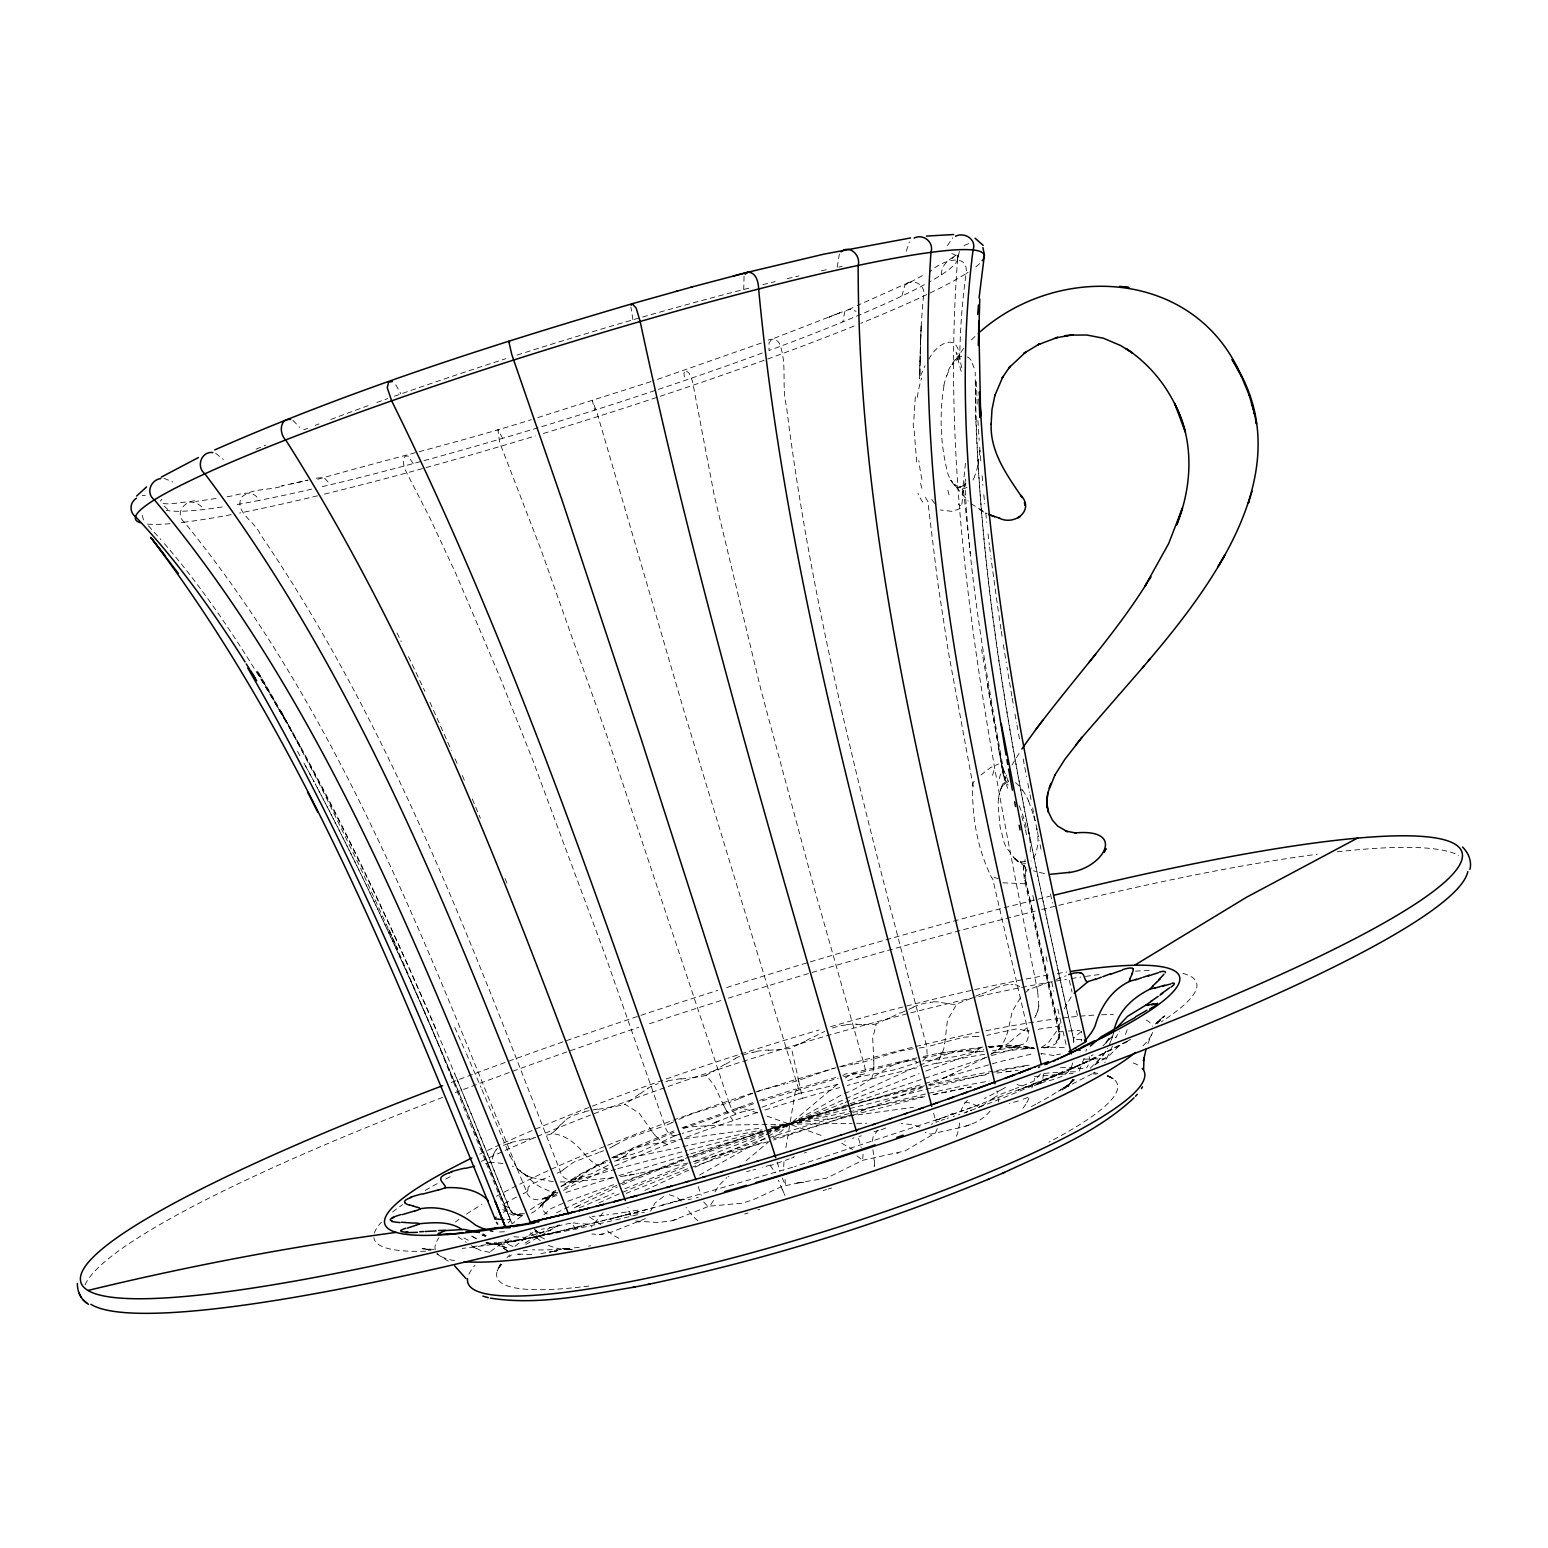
<?xml version="1.0" encoding="UTF-8"?>
<svg xmlns="http://www.w3.org/2000/svg" width="1548" height="1548" viewBox="0 0 1548 1548"><rect width="100%" height="100%" fill="white"/><g stroke="black" fill="none" stroke-linecap="round" stroke-linejoin="round"><path stroke-width="0.75" stroke-dasharray="5 3.75" d="M920.151 360.181L920.17 376.609L925.046 365.715M975.356 381.234C977.523 603.681 1024.718 822.743 1073.499 1038.824L1073.654 1045.616M837.158 267.301L839.364 254.007M830.599 316.508L828.799 317.243L839.674 312.87L771.833 339.186L769.046 342.843L768.988 350.564A417.515 37.907 -17.3 0 0 842.847 321.887L844.782 311.728L855.057 306.485M1058.464 1038.882L1056.046 1041.901L1059.393 1036.773L1059.954 1031.181L1025.55 879.999L1026.208 883.327L1024.892 883.811L1002.485 882.766M764.925 1110.051A266.179 39.938 -17.3 0 1 770.13 1108.387A342.495 52.593 -17.3 0 1 791.918 1101.557L802.348 1098.383L800.181 1086.948M961.753 367.708L959.605 358.091L960.166 340.908A628.256 581.487 76.7 0 1 966.107 273.512M873.885 1066.185L871.911 1078.453L861.288 1081.665A342.379 52.555 -17.3 0 0 847.433 1085.419M1038.805 1006.142L1037.663 991.397M874.214 1166.708L874.272 1165.238M998.75 1101.924L996.815 1090.779M872.24 1141.418L873.42 1135.651L877.406 1130.949M979.923 450.255L977.988 465.716M527.907 1189.967L528.12 1187.316L530.712 1184.897A23.085 3.193 -17.9 0 1 532.551 1183.833L549.675 1176.325M901.884 296.055L904.883 285.18L924.969 274.228M1038.166 1029.304L1056.026 1026.537A23.336 3.27 -16.7 0 1 1057.555 1026.614L1059.258 1027.756L1058.832 1032.322L1024.292 878.916L1023.422 870.228L1025.124 859.643M1023.422 870.228L1023.809 865.177M965.468 463.22L961.966 496.656L964.965 484.118C969.512 583.519 988.146 682.823 1005.484 780.985L1008.077 785.029M957.631 258.903C938.552 505.674 989.946 751.012 1037.74 991.823M962.488 499.346L961.695 505.209M783.946 1161.774L783.559 1170.559M941.532 274.731C940.971 266.004 947.628 260.238 954.536 256.31L952.059 258.264L956.993 254.085M1072.609 1062.857C1069.9 1078.356 1050.318 1079.459 1038.302 1083.832L1041.765 1082.768M959.392 251.376L957.496 259.716L958.019 255.207L957.631 258.381M959.663 1122.958L958.715 1128.782A77.884 36.842 67 0 1 957.206 1134.374L955.774 1137.567M930.058 292.998A442.476 39.416 -17.3 0 0 966.223 273.532C968.642 250.408 939.462 262.057 930.251 271.403M957.496 259.716L958.696 252.943M1025.182 868.293L1025.318 867.248L1025.898 882.592M944.783 1043.371L947.415 1020.267L956.877 1003.839A28.657 8.92 -23.8 0 0 965.139 1000.511M937.217 1128.666L935.379 1132.981L905.038 1150.957L862.662 1160.303L826.729 1178.105L795.575 1183.214M915.332 396.694L913.823 420.553M998.518 798.304L999.369 793.427M785.92 1147.668L795.691 1089.27L835.688 1077.524M906.238 251.24L909.45 241.798M965.584 479.048L964.907 482.802M964.172 486.788L964.752 483.615M1037.45 1011.695L1037.992 1009.915M943.97 385.839C939.133 414.941 940.449 445.495 947.976 473.998A42.86 17.183 89.3 0 0 952.349 482.705L968.177 501.049M1031.839 1087.954L1034.625 1078.279M1037.953 1010.167L1038.843 1005.89M744.046 276.26L743.737 289.379M960.669 1111.87L963.359 1104.808L968.003 1099.641M1059.393 1036.773L1059.896 1034.993M493.502 1154.131L492.245 1159.278M1084.064 1058.29L1079.246 1070.984M715.021 1191.941L718.582 1185.768L726.786 1177.622M1037.044 1084.548L1041.301 1081.259C1034.896 1088.263 1023.228 1087.238 1015.12 1083.774M1081.162 1041.146L1081.781 1039.269M1085.922 1051.247L1086.58 1049.331M1112.625 1036.193L1111.193 1040.333M1064.308 1008.754L1071.835 995.712M1112.509 1046.042L1104.788 1062.625M1026.885 869.163L1025.995 871.563M1113.825 1032.71L1108.948 1045.868M1125.454 1034.509L1127.447 1029.033M713.493 1200.493L710.048 1205.815L672.238 1220.695L657.997 1222.514L634.545 1220.927M1025.84 872.008L1024.466 875.975L1059.838 1033.774L1058.967 1039.966L1055.678 1043.662L1050.55 1046.525L1041.514 1048.673M946.95 375.429L948.498 371.559M1147.881 1043.662L1152.621 1032.4M663.55 1196.507L654.939 1203.067L650.547 1211.194M947.415 245.629L952.736 237.773M1060.128 1023.17L1059.258 1025.395A69.002 58.65 85.8 0 1 1056.046 1031.974L1047.957 1043.255L1040.914 1047.628M1034.606 1017.849L1035.902 1015.372M1081.259 1031.413L1073.732 1038.166A20.182 2.922 -16.5 0 0 1073.499 1038.824L1074.119 1043.12M963.882 487.349L965.836 483.286L963.533 485.917C967.055 484.253 957.477 488.007 960.282 486.981L954.245 484.505L955.213 485.337L950.801 480.325L955.677 486.42L960.998 488.82A50.62 20.221 88.7 0 0 968.139 486.285M1035.805 1015.623L1037.566 1011.444M1005.658 1037.779C1002.756 1044.01 999.273 1052.93 991.242 1053.24M498.359 1268.431L500.488 1263.923L497.16 1271.024L499.965 1266.245M1006.568 775.103L1000.085 790.641L1003.065 784.507C1000.337 789.054 1006.548 780.618 1008.367 782.862M972.937 480.093L974.369 477.248M1011.947 765.118L1020.654 750.799M1090.179 1068.275L1102.834 1055.871A74.091 70.569 39.4 0 0 1105.794 1051.46L1107.497 1048.441M1040.508 1073.964L1034.374 1080.697A25.426 3.889 -16.7 0 1 1031.994 1081.936L1015.411 1088.67M1116.089 1036.947L1115.566 1037.876L1119.61 1031.181M1025.898 1104.188L1020.945 1111.058M1058.116 1039.327L1058.658 1031.316A19.679 2.767 -16.5 0 0 1059.393 1031.684M1071.158 1081.878L1066.63 1088.225M1069.765 1083.89L1071.738 1081.22L1063.476 1089.405L1073.944 1079.44M1072.087 1080.427L1072.919 1079.169L1068.236 1086.29L1070.81 1082.381M928.839 359.271C936.269 344.101 958.347 330.517 959.605 358.091M1105.794 1051.46L1095.926 1063.786L1098.287 1061.831L1093.585 1065.701L1109.955 1054.885L1119.765 1045.229M1157.362 1023.712L1163.129 1016.862L1155.408 1024.079M1106.065 1042.23L1109.49 1037.566M1106.065 1043.023L1107.671 1040.856M1041.32 1081.762L1039.424 1083.29L1042.675 1080.001L1043.449 1073.77M963.63 348.435L951.962 364.922L957.457 359.136L961.792 358.807L958.115 356.021L959.857 357.723L956.064 352.17L961.424 372.429M960.186 508.537L952.349 511.401L940.371 509.969M558.402 1127.215L560.821 1124.332M558.17 1127.486L555.577 1130.466M543.948 1214.774L550.856 1208.698L565.678 1202.099M1020.403 997.88L1012.237 1011.366L1007.883 1031.374A67.802 47.272 81.1 0 1 1005.6 1037.721M500.12 1266.051L501.591 1264.31M543.638 1202.409L544.49 1201.441L541.297 1205.041L555.384 1190.838M1112.083 1036.58L1102.989 1045.868M1027.214 1027.582L1007.458 1043.894M603.062 1212.723L591.201 1227.138M496.018 1149.835L496.54 1149.313A25 6.656 -9.8 0 1 497.43 1148.519M990.178 1110.98C977.136 1127.312 955.097 1127.873 936.482 1132.884L930.716 1134.142L925.143 1132.304M542.013 1204.247L548.921 1197.572L547.102 1199.255M317.766 479.28C388.219 459.117 460.898 441.896 531.293 419.663M971.389 339.902L978.065 333.613M546.502 1199.797L555.693 1191.689M508.266 1222.881L510.434 1220.366A20.434 2.98 -18.1 0 0 510.356 1219.766C451.977 1071.642 389.651 924.756 315.212 783.888C389.593 924.93 452.113 1071.874 510.492 1220.134L473.03 1127.679M980.929 774.967L990.333 767.711L998.576 764.035M981.161 1047.57L975.685 1051.208L957.941 1056.22L925.781 1060.864M1025.666 992.423L1028.917 989.462M556.042 1190.18C547.044 1195.037 534.718 1210.091 549.501 1215.006M515.058 1246.237L534.815 1230.931M563.801 1169.34L573.244 1162.471A22.659 3.096 -17.8 0 1 575.74 1161.31L598.689 1152.583M1156.646 1022.976L1164.928 1015.836L1154.924 1024.021L1159.723 1020.809L1156.046 1023.383M746.02 1160.826L837.623 1084.064M509.099 1256.937L511.401 1255.002M552.114 1193.508L553.255 1192.54M554.068 1193.315C546.947 1200.145 530.306 1204.112 526.61 1191.844C432.027 960.418 344.178 718.137 184.328 522.198C173.26 512.872 186.669 498.359 198.415 501.146M558.073 1225.165L550.179 1230.292L540.871 1232.75M525.643 1237.607L519.451 1242.541M645.458 1218.624L611.595 1232.073L599.231 1234.569L591.916 1234.008M639.363 1093.875L630.636 1100.725M845.305 1077.989L853.47 1072.764L917.171 1057.787M923.421 1066.379A342.031 52.458 -17.4 0 1 927.426 1065.469L937.682 1062.799L943.641 1049.467A66.874 33.746 78.1 0 0 944.706 1043.294M566.375 1119.339L567.226 1118.759A24.536 7.179 -11.8 0 1 581.235 1112.877L584.467 1112.122M993.003 1098.383L983.561 1104.846M616.278 1160.632L625.469 1155.659L632.435 1148.19L673.632 1131.085M957.748 358.168L958.734 357.472A45.337 16.97 -83.2 0 1 961.695 356.214M561.131 1186.619L581.274 1174.255L607.842 1160.613M564.73 1188.109C580.848 1180.06 590.717 1163.012 610.202 1162.161M1063.418 1087.896L1052.563 1094.746A345.707 52.148 -17.4 0 1 1040.914 1101.46L1039.211 1102.389A271.152 41.448 -17.2 0 1 1037.489 1103.337M990.797 1054.517L1008.638 1043.1M999.853 1048.944L1000.995 1048.19M525.914 1244.399L559.389 1224.874M1093.759 1072.88L1094.823 1072.203M549.83 1196.372L552.694 1194.843L548.437 1196.681L556.293 1193.198M724.89 1064.231L713.222 1071.564M503.081 1212.529L508.286 1209.201A19.911 2.844 -18.1 0 0 509.176 1208.349C436.459 1024.06 358.265 840.951 256.291 670.652L284.503 719.104C248.454 656.874 209.773 595.67 162.405 541.355M615.291 1144.998L628.004 1138.399A22.33 2.999 -17.7 0 1 630.984 1137.2L653.624 1129.537M615.02 1145.172L612.795 1146.468M1092.133 1073.828L1058.271 1091.243M922.666 1061.096L927.194 1056.258L926.807 1046.816C871.253 835.494 813.397 623.515 786.442 406.215C781.295 385.878 787.564 362.716 779.321 343.308C776.361 338.141 770.014 338.335 765.505 341.508M608.19 1165.218L591.046 1173.965L573.94 1179.286L582.067 1177.002C575.063 1181.743 562.582 1181.53 560.395 1171.642C474.965 953.046 393.25 728.779 259.948 533.77C255.73 522.315 234 511.904 241.449 497.392C252.189 487.349 270.261 491.006 283.478 485.608L281.446 486.053L308.052 480.132L290.792 484.002M699.561 1175.029L842.46 1094.359M647.49 1088.399L648.612 1087.76A24.226 7.508 -14.2 0 1 658.055 1083.697M1005.484 1087.412L1002.369 1089.153M1126.209 1041.862L1130.292 1039.579L1077.137 1066.32L1094.571 1058.077L1092.037 1059.258M844.395 1093.256C866.648 1087.528 892.674 1055.039 916.648 1061.483M1001.808 1089.482L984.373 1098.616M806.063 1040.682L813.222 1036.773M984.876 1057.884L949.04 1075.667M804.766 1041.398L799.252 1044.358M557.28 1193.624L556.332 1194.147A306.194 46.517 -17.3 0 0 529.648 1210.168M982.806 1105.253L978.433 1107.42A25.794 4.005 -16.8 0 1 975.182 1108.813M531.448 1213.148C541.142 1208.659 545.864 1197.359 557.261 1195.54M576.34 1206.84L617.246 1187.006M563.395 1190.373L565.929 1189.058A351.222 53.832 -17.2 0 1 578.662 1182.633L580.461 1181.763A267.165 40.248 -17.4 0 1 584.118 1180.002A341.489 52.284 -17.2 0 1 600.082 1172.533L609.119 1168.469M613.066 1157.014L620.516 1158.02L640.64 1151.654L676.96 1134.858M574.327 1207.885L580.423 1204.712M964.017 245.474L969.803 243.249M523.069 1193.856L524.888 1192.889A19.427 2.709 -18 0 0 526.63 1191.844M735.106 1058.464L736.442 1057.806A24.091 7.643 -16.7 0 1 753.005 1052.253M891.513 1017.055L900.259 1012.798M606.642 1160.265L579.591 1174.468L561.111 1186.252L576.862 1180.098L615.582 1169.262M906.702 283.536C914.887 278.234 926.497 286.612 923.498 296.132A586.44 464.419 74 0 0 920.267 360.2M1091.108 1055.833L1093.101 1054.865M890.081 1017.771L884.643 1020.345M578.468 1178.647L580.635 1177.602M622.354 1157.478L624.018 1156.685M516.471 1197.049L504.706 1203.318A23.588 3.328 -18 0 0 503.7 1204.189C503.294 1213.38 515.387 1217.599 523.185 1214.986L513.82 1214.367L523.185 1214.986M1040.198 1083.02L1037.586 1084.161L1039.714 1083.387M1027.833 1097.358L1020.113 1100.454M673.554 1121.894L671.6 1122.822M611.77 1157.788L637.447 1146.526L682.533 1138.999M613.163 1158.078L675.412 1131.665M644.858 1190.393L688.783 1170.056M908.908 282.471L857.108 305.614M678.933 1119.359L691.511 1114.018A22.098 2.961 -17.5 0 1 694.82 1112.838L716.434 1106.336M579.455 1207.788L614.072 1193.121M617.072 1155.311L626.243 1151.093M946.931 1076.634L929.458 1084.432M1071.564 1068.778L1083.329 1063.379M694.994 1167.211L764.035 1135.729M942.732 1078.55L953.413 1073.654M714.383 1122.919L719.646 1120.539L703.856 1127.292L682.223 1133.388M766.163 1134.761L917.829 1066.088M1025.627 861.501L1020.674 861.83L1015.411 859.256M715.215 1122.552L741.24 1112.083M1059.296 1074.254L1097.164 1057.342L1018.274 1090.218L1063.205 1072.474L1043.545 1080.233M975.627 996.254L981.819 993.506M557.067 1173.21L557.977 1172.803A19.002 2.593 -17.9 0 0 560.415 1171.642M622.354 1184.723L684.119 1159.355M971.002 998.305L965.294 1000.782M919.667 1065.276L955.309 1050.84L983.193 1046.99M952.775 1113.36L950.259 1114.463M614.672 1166.031L616.317 1165.315A352.054 54.103 -17.2 0 1 632.145 1158.581L634.332 1157.672A266.662 40.093 -17.4 0 1 638.763 1155.834A342.031 52.458 -17.3 0 1 657.784 1148.19L676.611 1140.915A352.634 54.277 -17.3 0 1 678.605 1140.16M626.069 1193.411L687.776 1168.663L765.118 1141.534M940.816 1118.527L938.165 1119.649M922.453 1087.431L856.992 1112.741M837.778 313.625L849.929 309.136L856.044 311.283M1044.203 983.909L1050.395 981.374M740.06 1098.306L752.676 1093.294M739.112 1098.693L736.732 1099.66A34.056 4.489 -17.5 0 1 729.089 1102.602M1042.655 984.528L1036.928 986.811M913.107 1007.051L914.636 1006.452A24.362 7.334 -21.8 0 1 930.677 1002.214M624.908 1188.767L691.047 1162.645M919.918 1127.138L912.681 1124.661L901.246 1123.577M693.291 1161.755L842.867 1103.298M845.092 1102.428L919.183 1073.615M1035.922 1083.252L966.533 1109.316M681.991 1127.815L756.063 1101.499M925.743 1071.081L983.638 1049.544M603.604 1150.764L599.792 1152.176M683.055 1128.724L754.611 1103.376M847.782 1080.717L860.398 1075.879L856.373 1077.447L895.828 1069.533L917.48 1062.567M567.806 1201.267L614.672 1184.297M690.466 1156.956L765.428 1130.659M1013.592 1089.328L1001.072 1094.107A21.556 3.348 -16.7 0 0 997.996 1095.442M970.364 1110.651L971.602 1110.187M995.054 988.108L996.602 987.547A24.768 6.908 -24 0 1 1011.173 984.315M761.306 343.037L652.908 381.002M807.959 1077.04L830.599 1069.358A22.04 2.941 -17.2 0 1 834.004 1068.41M791.57 1158.117L793.969 1157.246M951.188 1114.831L979.478 1104.672M789.19 1158.968L785.223 1160.381M805.27 1078.008L804.728 1078.201A33.979 4.47 -17.3 0 1 796.369 1081.046A18.208 2.399 -17.3 0 1 792.924 1081.975L789.093 1082.961M935.456 1120.404L962.933 1110.632M851.071 1114.85L773.574 1140.044M781.643 1161.658L780.831 1161.929A36.184 3.077 -16 0 1 771.039 1165.392M967.81 1111.561L965.197 1112.47M623.341 1181.279L683.945 1160.342M945.963 1116.65L794.705 1166.592M1007.903 780.773L1006.413 781.392A42.86 17.55 78.1 0 0 999.447 793.563M757.243 1112.548A352.925 54.374 -17.3 0 0 743.272 1117.172L722.897 1124.119A342.379 52.555 -17.3 0 0 701.941 1131.53A266.314 39.996 -17.3 0 0 697.006 1133.33L694.549 1134.239A352.634 54.277 -17.3 0 0 685.067 1137.722M692.749 1157.304L989.424 1056.278M941.126 1120.404L944.454 1119.281M757.998 1091.359L760.242 1090.605A22.02 2.941 -17.3 0 1 763.686 1089.521L784.855 1084.006M413.219 463.587L408.072 456.041L404.879 456.215L403.312 462.794L404.783 469.063L430.344 518.87L456.486 575.005L500.41 678.411L532.764 760.126L604.765 954.032L664.924 1125.686C666.066 1132.536 673.128 1138.941 679.92 1134.045M675.896 1135.419L680.965 1133.697M565.813 1192.482L612.408 1177.602M916.068 1062.954L921.06 1061.251M650.992 381.64L533.247 419.063M958.541 1114.695L959.876 1114.27M965.662 1126.131L971.099 1124.37M656.507 1128.608L661.654 1126.886A18.383 2.438 -17.6 0 0 664.924 1125.686M947.124 1118.411L948.46 1117.966M759.662 1100.338L795.943 1088.96L798.942 1093.469L837.932 1084.355M762.1 1100.938L838.223 1078.182M954.516 1116.011L953.181 1116.437M771.736 1128.608L847.685 1105.872M774.31 1138.554L850.471 1115.682M874.93 1058.619L898.982 1051.382A22.214 2.98 -17 0 1 902.194 1050.628L913.359 1048.731M672.238 1220.695L677.424 1219.05M991.494 1055.62L1019.281 1047.551L1031.839 1047.59M757.862 1209.878L759.681 1209.317M828.18 1189.058L831.663 1187.993M792.595 1167.25L658.848 1206.085M618.91 1175.609L688.628 1154.46M802.348 1098.383L812.777 1095.287A352.905 54.354 -17.3 0 1 832.011 1089.715L834.604 1088.999A266.217 39.958 -17.3 0 1 839.79 1087.528M690.853 1153.802L846.04 1107.149M848.285 1106.472L922.743 1084.18M1018.371 1100.976L1009.296 1103.434M508.189 1143.72L511.208 1142.85M925.027 1083.503L998.576 1061.967L1034.277 1053.356M767.673 1141.805L693.407 1161.774M762.003 1107.188L798.942 1093.469L798.4 1088.302L684.409 712.39L596.928 412.445L592.439 400.719L594.606 410.181A417.515 37.907 -17.3 0 1 321.268 486.904M720.981 1105.04L725.567 1103.685A18.247 2.419 -17.4 0 0 728.992 1102.582L732.475 1111.038L735.3 1113.767L737.254 1108.097L739.073 1107.42L759.333 1113.418M744.646 1214L748.052 1213.013M823.13 1190.547L826.419 1189.599M852.522 1138.283L854.012 1137.857M859.159 1136.426L861.346 1135.806M938.107 1043.855L961.772 1037.663A22.485 3.057 -16.9 0 1 964.598 1037.141L975.685 1036.483M512.949 1246.508A338.219 51.278 -17.2 0 1 509.621 1244.96C502.848 1242.58 493.889 1246.74 486.594 1242.657L496.985 1244.089L486.13 1243.663M896.95 1153.395L898.343 1153.028M989.23 1047.764C1003.955 1044.107 1019.861 1044.629 1034.625 1048.344M850.839 1105.02L920.905 1087.451M852.774 1115.044L924.524 1096.719M843.776 1076.673L915.41 1059.238M642.091 1210.749L684.39 1199.274L674.947 1201.79M842.828 1075.589C853.045 1067.269 870.963 1085.438 863.436 1062.083L814.074 887.739L760.726 688.879L714.267 495.495L692.44 381.002L689.208 373.3L685.184 370.107L683.926 373.203L684.777 380.479M617.729 1168.682L687.235 1150.512M625.895 1215.064L653.953 1207.595M638.918 1211.581L591.278 1223.655A25.619 3.947 -17.9 0 1 588.356 1224.1L579.146 1223.733M871.466 1078.975L881.567 1076.382A352.596 54.257 -17.4 0 1 899.949 1071.835L902.407 1071.235A266.469 40.035 -17.3 0 1 907.322 1070.074A342.031 52.458 -17.4 0 1 916.822 1067.868M689.499 1149.912L847.337 1109.239M849.659 1108.639L988.998 1073.306M755.618 1169.34L752.928 1170.017M740.834 1112.219L756.604 1108.542M746.6 1171.584L750.219 1170.694M788.029 1083.232L786.965 1083.484M566.297 1229.847L584.564 1225.59L538.685 1236.272L624.038 1215.47L609.854 1219.263L620.883 1216.148A40.945 6.444 -17.9 0 1 630.404 1213.748A21.711 3.406 -17.9 0 1 633.287 1213.361L641.278 1212.742M994.474 1033.619L1015.333 1029.13A22.872 3.154 -16.8 0 1 1017.578 1028.878L1026.634 1030.871M698.264 1197.339L696.232 1197.823M316.392 478.158L323.919 477.384L330.537 484.718M1013.824 1047.319L992.462 1050.782M614.479 1161.155L762.003 1129.827M688.028 1163.051L636.363 1173.868M993.526 1072.222L1029.072 1065.179M691.182 1199.003L688.183 1199.7M683.365 1127.312L717.324 1125.164L852 1123.384M557.222 1226.093L564.169 1224.545A40.248 6.211 -18 0 1 572.257 1222.978M559.002 1231.55L510.569 1242.018L556.158 1232.479L534.312 1237.026M933.192 1094.726L970.789 1086.773M554.319 1226.751L547.566 1228.183M929.632 1085.516L989.307 1074.196M665.892 1081.607L667.478 1081.278M841.357 1066.649L852.6 1064.405M936.83 1063.418L946.021 1061.502A351.996 54.064 -17.4 0 1 962.585 1058.232L964.772 1057.806A266.914 40.171 -17.2 0 1 969.125 1057.013A341.508 52.284 -17.4 0 1 984.992 1054.246M525.043 1139.618L535.84 1137.412M771.194 1127.931L846.853 1112.238M849.078 1111.774L923.866 1096.39M922.821 1057.69L983.193 1047.706M527.346 1250.223L523.069 1250.881M932.999 1094.552L971.796 1086.928M534.234 1237.084L503.1 1243.121L539.246 1236.368L469.16 1247.32M923.382 1056.529C941.397 1052.234 959.315 1049.718 977.349 1051.518L974.969 1051.769L983.889 1051.208M1011.231 1047.88L1018.41 1046.08L1009.47 1047.977L1023.286 1044.184L1026.963 1040.914L1028.898 1035.012L992.674 878.684A20.163 13.951 -26.1 0 1 991.688 877.774C978.007 850.2 971.815 817.731 972.725 787.1A27.264 19.543 -8.1 0 1 973.324 785.939M752.967 1052.33L756.005 1051.789M853.993 1064.134L860.243 1062.857A18.305 2.419 -17.1 0 0 863.436 1062.083A34.133 4.509 -17.1 0 0 872.046 1059.509M550.353 1251.906L554.9 1251.094L549.192 1252.1L557.957 1250.629L552.675 1251.423L556.874 1250.784M629.456 1175.087L631.797 1174.68M637.95 1210.091L627.908 1211.813M620.419 1176.635L638.589 1173.481M598.457 1109.297L615.969 1106.278A28.464 9.578 -12.3 0 0 624.947 1104.363M938.398 1053.685L948.324 1051.943M545.805 1252.719L539.072 1253.841M624.889 1175.9L627.153 1175.493M631.971 1174.642L634.158 1174.274M544.393 1228.783L541.529 1229.247M227.15 496.656C237.753 495.747 252.73 487.33 259.135 500.43A417.534 37.907 -17.3 0 1 236.225 504.667M1056.626 1054.71L1060.554 1054.053M626.301 1212.065L611.518 1214.29M971.389 1052.195L973.537 1051.847M216.004 498.495L195.725 501.455M613.821 1177.699L572.412 1181.763M994.764 1052.679L1002.543 1051.556A351.144 53.812 -17.4 0 1 1016.262 1049.796L1018.062 1049.602A267.494 40.345 -17.2 0 1 1021.583 1049.215A340.792 52.071 -17.4 0 1 1032.787 1048.19M697.471 1076.886L691.743 1077.679M996.854 1073.054L1011.27 1071.139M684.603 1138.689L761.809 1127.931M771.059 1126.654L913.436 1107.304M680.965 1079.053L690.215 1077.872M608.558 1214.677L606.758 1214.909M504.474 1231.763L497.721 1232.034M799.058 1182.788L781.992 1186.407L753.334 1199.719L742.305 1203.164L707.765 1206.337L703.605 1201.906M564.381 1249.662L571.328 1248.172L563.859 1248.849A345.784 52.187 -17.2 0 1 551.088 1249.7L549.482 1249.758A270.823 41.351 -17.4 0 1 546.328 1249.855A337.406 51.045 -17.2 0 1 534.389 1249.836L532.377 1249.778M919.222 1048.035L923.982 1047.357A18.518 2.477 -16.9 0 0 926.807 1046.816M1006.568 1071.738L1018.216 1070.287M1034.316 1076.499L1073.093 1073.364M603.894 1215.257L592.091 1216.515M142.3 495.592L145.415 495.225M579.281 1247.282L572.354 1248.075M845.866 1024.989L843.118 1025.357A24.129 7.585 -19.3 0 0 830.212 1028.781M1068.236 1031.045L1079.807 1030.291M798.981 1182.807L805.792 1182.033M637.931 1221.991L639.827 1221.778M599.231 1234.569L603.275 1234.143M988.727 1047.106L1015.411 1045.809L1033.29 1048.015M987.934 1046.525L1000.763 1045.771L1008.193 1047.512L1034.161 1048.673M531.641 1254.615L515.91 1253.957L520.109 1254.751M930.561 1002.311L932.902 1002.156M768.389 1050.318L775.954 1049.776M776.651 1049.737L783.153 1049.215A28.154 9.907 -18.5 0 0 791.183 1048.17M644.336 1212.548L641.665 1212.723M1041.727 1047.59L1047.532 1047.377A350.119 53.503 -17.4 0 1 1057.439 1047.319L1058.697 1047.338A268.21 40.558 -17.2 0 1 1061.135 1047.435A339.979 51.819 -17.4 0 1 1066.669 1047.803M522.218 1215.857L514.362 1214.928L509.176 1208.349M1025.627 863.281L1024.699 863.32A56.192 23.007 77.1 0 1 1018.545 861.578L1012.682 856.915L1025.318 866.919M608.035 1168.934L600.953 1167.308L592.691 1162.006M1010.534 1047.706L1013.069 1047.609M979.071 1036.502L975.937 1036.502M573.844 1181.743L559.06 1181.937M856.644 1123.345L866.725 1123.267M557.822 1192.676L550.527 1191.612L540.426 1187.045A68.305 54.064 65.7 0 1 534.524 1183.253L520.457 1170.675L512.253 1166.07M856.605 1024.428L862.371 1024.486M1054.111 1055.62L1041.049 1053.433M1060.554 1067.288L1083.852 1068.546M570.303 1249.352L559.66 1249.043L550.778 1246.372A76.123 59.637 81.5 0 1 546.425 1244.302M163.159 503.448C176.569 505.983 194.642 495.341 203.697 509.486M959.721 486.962L960.747 486.981L959.257 486.962M863.513 1024.505L868.97 1024.524A28.348 9.694 -21.5 0 0 875.975 1024.041M1010.999 984.412L1012.818 984.528M434.04 1249.43L422.12 1248.694L430.034 1249.565L423.204 1248.559L429.067 1249.894M572.392 1249.43L562.64 1248.327L571.793 1249.855M1025.705 1048.306L1028.317 1048.441M1081.413 1039.675L1076.247 1039.463A37.791 5.437 -16.5 0 1 1073.209 1038.921M964.791 1102.176L971.796 1103.298L979.052 1107.072M1072.009 1067.617L1073.209 1067.714M1078.414 1068.062L1079.633 1068.159M489.632 1252.351L480.654 1250.455L471.231 1245.637M553.333 1181.705L531.39 1177.525M518.967 1215.393L512.949 1213.651L510.318 1210.439L454.764 1073.519M1044.358 873.633L1033.484 870.827M1093.082 1073.809L1096.216 1074.138M667.072 1144.553L662.041 1142.134L655.868 1136.077M941.455 1002.62L950.82 1004.033A28.773 9.191 -24.4 0 0 956.451 1004.207M669.317 1194.746L676.611 1197.088L681.778 1201.654M163.875 478.255L172.641 481.931M502.965 1163.515L489.768 1162.026A29.722 7.875 -7.7 0 0 491.954 1159.317M578.139 1223.52L574.192 1222.978A21.362 3.27 -18 0 0 572.044 1223.075L575.237 1228.764L578.875 1230.66M506.544 1206.801L503.352 1205.447L432.589 1030.388L388.2 928.103L397.681 949.234L360.258 867.383L321.191 787.332L280.323 709.971L301.028 748.148L257.374 670.903C326.318 786.384 384.001 908.154 437.039 1031.626M431.021 1250.32L425.274 1248.926L429.067 1250.242M506.699 1206.84L508.112 1207.227M1031.394 1047.57L1033.561 1048.112M1031.703 1047.57L1032.787 1047.861M513.801 1236.775L524.52 1237.394L544.141 1232.015L538.801 1232.363L534.737 1230.525M485.917 1242.464L488.51 1243.199L485.066 1242.135M544.528 1239.019L538.569 1235.943L535.008 1230.931M1107.033 1076.112L1114.212 1079.304L1106.743 1074.912L1112.78 1078.434M534.466 1228.977L536.421 1231.686L539.343 1232.556L535.028 1229.828M766.918 1116.089L822.53 1135.884M589.324 1216.844L601.069 1224.778M482.841 1235.227L481.931 1234.878L488.51 1238.013M506.873 1247.94L496.386 1242.909L497.45 1243.644M525.198 1174.7L527.578 1175.919M527.249 1175.783L531.738 1177.66M841.686 1143.198L852.658 1149.545M502.674 1209.685L514.265 1213.613L524.54 1213.748L520.767 1216.631A339.96 51.819 -17.2 0 0 513.994 1222.398A268.559 40.654 -17.4 0 0 513.317 1223.055M468.367 1240.277L461.498 1236.794M619.006 1238.265L615.407 1236.504A77.323 45.434 77.3 0 1 610.106 1232.982L605.229 1229.015M476.765 1238.845L471.424 1236.059M971.08 503.661L987.102 513.665M1019.803 986.618L1018.7 986.095A75.484 21.169 -24.1 0 0 1013.34 984.199M475.933 1238.497L470.766 1235.614M537.969 1232.111L536.072 1231.047M215.598 453.216L223.299 459.446M498.862 1244.863L494.47 1242.444M979.458 509.563L983.851 512.059M482.879 1233.775L486.227 1235.749M436.691 1253.861L448.301 1261.175M507.222 1250.61L493.793 1241.67M472.469 1246.372L476.61 1248.81M507.763 1250.939L499.694 1246.005M733.017 1120.617L726.264 1110.632M520.263 1171.352L521.87 1172.571M521.599 1172.417L525.449 1174.874M458.092 1236.833L466.316 1242.347M483.498 1234.762L485.337 1235.981M770.227 1165.45L775.2 1172.668M540.31 1240.703L530.248 1232.808M292.978 420.398L299.615 427.306M697.916 1220.733L695.439 1218.682A78.174 26.78 74.5 0 1 691.685 1214.677M507.628 1243.663L506.235 1242.173A347.932 52.826 -17.2 0 1 504.745 1239.097L504.667 1238.632A269.352 40.887 -17.4 0 1 504.609 1238.168M998.537 798.342A40.151 16.641 77.6 0 0 998.092 805.115L1000.027 826.439L1003.955 842.035A28.058 11.533 77.3 0 0 1006.2 847.298L1015.295 859.334M1014.211 858.385L1018.449 862.197M164.243 506.002L168.945 510.782M509.969 1155.892L517.477 1168.721M517.284 1168.527L520.457 1171.546M148.337 525.74L160.837 539.613M691.685 1214.851L686.016 1207.421M856.934 1155.892L862.662 1160.303L863.068 1154.189M652.153 1131.491L639.208 1113.186L624.753 1104.13A28.483 9.23 -12.4 0 0 630.113 1100.725M1008.677 781.934L1002.233 766.628L1004.4 779.302L1007.709 788.28M1025.744 882.341L1024.66 880.348M1022.609 790.08L1025.376 794.511A40.19 16.215 77.6 0 1 1028.53 800.974M395.766 384.736L400.874 393.831M297.506 751.361L300.834 757.456M305.266 765.602L314.147 781.856L303.524 762.138M925.375 497.353L927.813 501.417L937.585 581.409L948.266 651.263L973.073 785.9M972.221 363.238L974.969 370.166M510.337 1219.785L512.291 1223.694L510.492 1220.134M397.023 632.958L401.203 641.569M408.537 656.623L424.907 691.414M723.748 1105.659L714.712 1086.154L706.159 1075.086A28.193 9.52 -15.2 0 0 712.719 1071.526M784.352 1194.224L784.952 1195.501M429.957 702.328L451.358 750.296M454.841 1027.524L465.484 1051.595M1089.115 1056.549L1089.618 1058.31A347.836 52.787 -17.4 0 1 1089.463 1061.909L1089.328 1062.431A269.758 41.022 -17.2 0 1 1088.96 1063.515A338.219 51.278 -17.4 0 1 1086.522 1067.888M455.035 758.733L457.782 765.08M462.368 775.625L465.116 781.953M466.451 1053.782L481.041 1087.431M143.5 519.973L142.203 515.349M782.398 1189.87L778.392 1180.137M481.97 1089.618L510.143 1156.279M472.295 799.02L480.383 818.234M1028.53 800.955L1033.077 813.842M502.674 438.316L497.895 429.647L499.598 442.244L541.123 550.004L607.164 736.519L728.992 1102.582M505.054 878.471L507.647 884.992M1041.088 1053.511L1041.398 1054.575M631.081 1216.012L627.849 1207.246M698.167 1186.484L701.225 1195.424M1021.719 816.183L1025.279 828.199M782.204 1177.931L785.378 1185.226L785.088 1179.054M777.173 1162.122L780.037 1171.178M921.892 488.259L920.131 481.738M858.521 1138.438L861.191 1147.532M1033.658 815.873L1035.36 822.182M933.618 1113.167L936.095 1122.261A21.866 3.464 -16.9 0 1 938.552 1121.313M798.903 1081.588L791.338 1047.841M1081.297 1031.2L1081.665 1032.845M1027.93 829.36L1029.149 835.436A48.569 29.122 75.7 0 1 1030.039 854.883M1062.934 1031.123L1066.03 1044.378M1069.358 980.368L1072.048 992.016M1076.344 1010.65L1077.911 1017.52M1057.865 1009.219L1059.374 1015.778M1059.896 1017.965L1061.909 1026.692M1073.499 1038.824C1026.73 833.791 983.348 626.282 975.646 415.503M1046.061 956.819L1047.087 961.424M1051.731 982.109L1053.801 991.3M1050.434 894.028L1052.408 903.142M1025.608 829.786L1027.04 837.661M632.939 319.72L630.945 307.065M1040.101 844.821L1041.011 849.252M1032.864 895.499L1034.296 902.426M1036.986 829.534L1032.651 807.901M1037.431 831.721L1039.211 840.448M1027.833 783.385L1029.594 792.402M1030.039 794.666L1031.355 801.438M1002.291 766.86L986.618 680.772M1023.17 758.849L1026.537 776.632M1001.324 763.686L1003.607 775.935L998.208 746.755M1018.565 734.042L1019.822 740.815M1003.259 774.29L981.606 649.696M1014.985 714.073L1016.591 722.955M1016.978 725.161L1017.771 729.611M1036.715 828.412L1037.063 830.444M1011.85 696.039L1006.955 667.111M1012.237 698.303L1013.805 707.339M1003.356 644.684L1006.258 662.738M1000.975 629.204L998.654 613.589M1001.324 631.41L1002.349 638.047M998.305 611.325L990.972 557.957M872.937 1149.68L874.156 1160.284M916.668 462.02L913.959 427.809M988.03 533.886L989.346 544.799M989.617 546.986L990.681 555.713M983.793 494.663L984.799 503.893M985.786 513.123L986.773 522.353M963.514 490.639L970.306 553.449M979.652 447.082L981.084 463.8M982.09 475.72L982.903 485.279M1037.818 836.384L1037.953 838.319A28.309 11.533 77.2 0 1 1037.934 843.95L1035.883 853.838L1031.761 860.301A56.192 22.988 77 0 1 1030.949 861.036M977.93 420.514L979.187 440.29M977.175 404.183L976.401 380.711M873.846 1060.438L872.704 1038.495L876.265 1023.692A28.27 9.365 -21.1 0 0 884.314 1020.171M975.743 419.682L975.201 372.178M1107.691 1075.899A324.887 52.632 -17.3 0 1 1048.886 1142.153M588.879 1286.02A324.887 52.632 -17.3 0 1 500.275 1265.258M506.951 1257.576A324.887 52.632 -17.3 0 1 509.892 1254.848M525.062 1243.16A324.887 52.632 -17.3 0 1 551.088 1227.158M598.805 1203.028A324.887 52.632 -17.3 0 1 684.177 1167.444M694.588 1163.535A324.887 52.632 -17.3 0 1 989.172 1081.046M1044.223 1073.422A324.887 52.632 -17.3 0 1 1078.956 1071.835M1093.855 1072.803A324.887 52.632 -17.3 0 1 1097.822 1073.364M1182.924 973.421A430.673 60.024 -17.3 0 1 1161.271 1021.854M1127.602 1041.436A430.673 60.024 -17.3 0 1 964.133 1112.973M637.544 1214.658A430.673 60.024 -17.3 0 1 462.252 1248.404M425.584 1251.19A430.673 60.024 -17.3 0 1 373.919 1237.742M374.384 1233.117A430.673 60.024 -17.3 0 1 381.408 1222.185M392.592 1212.026A430.673 60.024 -17.3 0 1 402.596 1204.634M425.197 1190.431A430.673 60.024 -17.3 0 1 437.213 1183.659M445.805 1179.034A430.673 60.024 -17.3 0 1 451.687 1175.977M481.331 1161.368A430.673 60.024 -17.3 0 1 1066.398 979.323M1071.274 978.549A430.673 60.024 -17.3 0 1 1080.852 977.078M1085.516 976.401A430.673 60.024 -17.3 0 1 1099.099 974.582M1135.477 971.118A430.673 60.024 -17.3 0 1 1149.313 970.596M85.043 1284.917A724.696 92.59 -17.3 0 1 444.044 1096.855M455.306 1092.559A724.696 92.59 -17.3 0 1 638.666 1027.369M649.521 1023.731A724.696 92.59 -17.3 0 1 721.813 1000.279M728.411 998.189A724.696 92.59 -17.3 0 1 1035.109 911.153M1041.746 909.508A724.696 92.59 -17.3 0 1 1317.155 854.264M1337.259 851.806A724.696 92.59 -17.3 0 1 1458.719 855.405M1151.402 1035.012A375.584 55.709 -17.3 0 1 1142.714 1046.1M454.59 1260.614A375.584 55.709 -17.3 0 1 437.252 1253.416M435.298 1249.816A375.584 55.709 -17.3 0 1 439.013 1237.665M455.518 1221.914A375.584 55.709 -17.3 0 1 458.943 1219.379M466.49 1214.135A375.584 55.709 -17.3 0 1 481.912 1204.518M496.444 1196.275A375.584 55.709 -17.3 0 1 979.11 1032.129M985.747 1030.794A375.584 55.709 -17.3 0 1 1058.135 1018.584M1062.721 1018.004A375.584 55.709 -17.3 0 1 1095.036 1015.082M1101.499 1014.791A375.584 55.709 -17.3 0 1 1113.399 1014.637M1146.081 1019.977A375.584 55.709 -17.3 0 1 1152.409 1026.285M468.928 1274.12A354.279 56.966 -17.3 0 1 474.888 1265.413M490.542 1251.461A354.279 56.966 -17.3 0 1 510.182 1238.148M556.545 1212.8A354.279 56.966 -17.3 0 1 1029.439 1065.043M1084.122 1059.238A354.279 56.966 -17.3 0 1 1107.826 1059.025M1133.117 1062.934A354.279 56.966 -17.3 0 1 1138.515 1065.372M451.223 1082.439A723.303 89.455 -17.3 0 1 717.711 990.391M726.709 987.547A723.303 89.455 -17.3 0 1 1049.602 896.311M885.727 1128.047A36.126 2.98 -19.7 0 1 877.581 1131.104M878.78 1130.195A36.049 2.457 -19.9 0 1 872.937 1132.052M844.647 1141.108A90.771 3.057 -17.5 0 1 845.363 1140.915M793.485 1156.956A90.674 3.831 -18.1 0 1 794.337 1156.646M804.418 1153.028A90.674 3.831 -18.1 0 1 806.373 1152.331M770.749 1164.986A36.146 2.632 -16.4 0 1 762.158 1167.308M728.141 1176.751A90.403 2.496 -14.7 0 1 728.953 1176.557M490.29 1162.142A29.644 8.185 -7.3 0 1 484.098 1163.999M493.773 1154.092A76.104 20.182 -10.3 0 1 496.347 1149.796M503.352 1145.365A25 6.656 -9.8 0 1 508.092 1143.682M510.724 1142.559A76.974 20.627 -9.7 0 1 524.849 1139.309M551.61 1133.775A28.948 9.017 -9.5 0 1 543.213 1135.922M555.132 1130.504A29.006 8.688 -9.8 0 1 551.185 1133.6C567.381 1134.432 578.333 1146.217 587.834 1157.807A67.261 41.699 68.6 0 0 592.671 1162.103M561.402 1124.274A74.943 21.711 -12.3 0 1 566.897 1119.32M584.312 1111.735A75.562 22.291 -11.8 0 1 598.534 1108.929M640.098 1093.836A74.227 22.659 -14.6 0 1 648.09 1088.418M667.614 1080.852A74.575 23.297 -14.2 0 1 681.236 1078.685M706.159 1075.357A28.193 9.888 -15.3 0 1 697.413 1076.944M725.644 1064.269A74.014 23.027 -17 0 1 735.668 1058.561M756.372 1051.324A74.072 23.684 -16.8 0 1 768.776 1049.989M798.807 1044.242A28.116 9.559 -18.2 0 1 791.26 1047.783M813.9 1036.908A74.285 22.833 -19.5 0 1 824.736 1031.452M846.388 1024.544A74.052 23.452 -19.4 0 1 857.011 1024.137M900.743 1013.05A75.039 22.04 -21.9 0 1 913.301 1007.38M933.483 1001.75A74.536 22.62 -21.9 0 1 941.803 1002.427M981.993 993.932A76.258 20.666 -24 0 1 994.977 988.553M1028.433 989.811A29.393 8.437 -26.8 0 1 1027.388 989.733M1037.025 986.444A29.257 8.224 -26.1 0 1 1029.033 989.307M1056.336 979.458A77.864 18.673 -25.6 0 1 1066.069 975.801M798.555 1080.62A66.003 3.328 74.2 0 1 799.832 1085.961M726.225 1110.342A66.1 12.191 72.4 0 1 723.729 1105.369M873.749 1060.303A66.274 18.886 76 0 1 873.788 1066.03M1109.181 1038.611A72.117 71.324 -5.9 0 1 1107.652 1040.836M1063.399 1087.896A337.406 51.045 -17.4 0 0 1072.803 1081.201A270.513 41.254 -17.2 0 0 1074.718 1079.672M1028.878 1098.209A76.878 53.348 63.1 0 1 1025.937 1104.227M1035.767 1104.285A336.709 50.832 -17.4 0 1 1030.407 1107.11M874.291 1160.536A78.464 16.602 69.8 0 1 874.388 1165.45M784.12 1193.45A78.561 5.379 72.1 0 1 782.166 1188.999M590.62 1245.811A336.709 50.832 -17.3 0 1 588.569 1246.101M506.041 1247.92A74.691 68.422 -89.9 0 1 498.862 1244.844M655.868 1136.213A66.506 27.554 70.7 0 1 652.114 1131.627M479.687 1154.169A416.102 56.618 -17.3 0 1 819.027 1030.039M830.618 1026.672A416.102 56.618 -17.3 0 1 1048.19 975.027M1057.419 973.499A416.102 56.618 -17.3 0 1 1066.92 971.989M979.613 263.605A442.534 39.416 -17.3 0 1 973.208 268.83M968.119 272.313A442.534 39.416 -17.3 0 1 966.223 273.532M926.826 294.565A442.476 39.416 -17.3 0 1 860.765 323.339M951.749 253.62A417.592 37.926 -17.3 0 1 930.406 281.407M924.446 284.677A417.592 37.926 -17.3 0 1 842.944 321.829M517.051 355.092A417.515 37.907 -17.3 0 1 750.199 287.831M762.854 284.639A417.515 37.907 -17.3 0 1 775.219 281.601M787.274 278.679A417.515 37.907 -17.3 0 1 798.981 275.912M821.369 270.823A417.515 37.907 -17.3 0 1 826.729 269.642M838.784 267.069A417.515 37.907 -17.3 0 1 842.151 266.353M311.825 489.11A417.515 37.907 -17.3 0 1 259.522 500.333M256.059 449.21A417.515 37.907 -17.3 0 1 265.598 445.205M303.834 429.802A417.515 37.907 -17.3 0 1 307.568 428.351M315.173 425.41A417.515 37.907 -17.3 0 1 319.023 423.92M330.808 419.45A417.515 37.907 -17.3 0 1 368.134 405.653M376.783 402.519A417.515 37.907 -17.3 0 1 387.755 398.591M394.411 396.23A417.515 37.907 -17.3 0 1 505.79 358.71M222.312 506.951A417.534 37.907 -17.3 0 1 166.371 510.356M160.47 501.126A417.534 37.907 -17.3 0 1 161.863 499.365M184.328 522.198A442.515 39.416 -17.3 0 1 181.29 522.566M170.028 523.688A442.515 39.416 -17.3 0 1 146.789 523.998M317.553 495.786A442.399 39.397 -17.3 0 1 239.572 513.027M231.291 514.613A442.399 39.397 -17.3 0 1 184.638 522.14M324.461 494.122A442.36 39.377 -17.3 0 0 406.718 472.895A442.322 39.377 -17.3 0 0 501.126 446.153A442.322 39.377 -17.3 0 0 535.395 435.917M543.483 433.459A442.322 39.377 -17.3 0 0 598.05 416.47A442.322 39.377 -17.3 0 0 693.194 385.181A442.341 39.377 -17.3 0 0 782.204 353.66A442.38 39.397 -17.3 0 0 854.535 325.873M762.293 353.021A417.515 37.907 -17.3 0 1 594.722 410.143M1015.546 782.746A42.686 17.396 77.8 0 1 1022.57 790.273M977.814 465.464A42.996 16.564 89.5 0 1 974.253 476.939M943.816 385.684A45.124 18.808 -86.2 0 1 946.834 375.197M948.227 370.785A48.801 19.079 -85.1 0 1 957.728 357.743M967.403 356.988A48.298 18.112 -83.3 0 1 972.492 362.387M935.224 1044.629A34.52 4.605 -16.9 0 1 926.71 1046.893M1062.373 1031.626A36.804 5.166 -16.5 0 1 1059.122 1031.761M993.119 1098.364A40.538 6.308 -16.6 0 1 997.725 1095.5M931.451 1124.312A41.157 6.54 -16.8 0 1 932.844 1123.635M507.086 1219.495A38.41 5.612 -18.2 0 1 510.627 1219.669M508.015 1207.266A37.404 5.321 -18.1 0 1 509.466 1208.253M527.791 1190.102A36.436 5.07 -18.1 0 1 526.901 1191.766M563.685 1169.359A35.565 4.857 -17.9 0 1 560.647 1171.584M671.503 1122.842A34.346 4.547 -17.6 0 1 665.079 1125.686M612.698 1146.487A34.869 4.683 -17.8 0 1 609.641 1148.19M1028.201 1030.891A19.215 2.651 -16.6 0 1 1026.634 1030.871M1029.226 1030.833A35.894 4.934 -16.6 0 1 1027.988 1030.987M990.643 1034.509A35.12 4.741 -16.8 0 1 986.811 1035.399M917.345 397.372A67.899 37.907 -87.4 0 1 921.66 378.06M972.434 785.765A33.553 26.142 11.2 0 1 974.156 781.121M998.383 878.684A31.831 21.537 -21 0 1 994.048 877.252M934.702 503.41A49.42 33.069 -81.7 0 1 930.774 497.682M922.763 502.152A58.785 33.688 -78 0 1 917.964 493.193M921.931 479.416A98.685 38.758 89 0 1 918.854 460.549M913.378 427.925A137.462 75.446 -87.1 0 1 913.243 420.63M1030.136 872.182A31.463 6.153 -68.5 0 1 1031.181 867.751M1019.145 805.792A76.645 42.299 76.2 0 1 1026.827 829.573M999.602 778.663A37.907 18.479 28.7 0 1 1001.034 773.574M960.728 505.383A48.22 8.146 -72.6 0 1 958.309 503.797M993.893 770.575A35.972 7.353 -63.6 0 1 991.881 777.193M947.879 490.31A66.912 16.099 63.4 0 1 949.04 494.934M920.596 339.244L919.396 378.854L921.273 324.248L920.596 339.244M501.262 1264.542L498.824 1267.754L501.262 1264.542M541.278 1204.905L540.175 1205.969L542.922 1203.338L541.278 1204.905M1065.643 1087.818L1062.005 1089.986L1065.643 1087.818M551.146 1195.52L549.792 1196.12L551.301 1195.501M547.16 1197.281L541.045 1199.003L547.16 1197.281M1048.557 1046.874L1042.346 1048.228L1048.557 1046.874M567.826 1249.236L563.898 1249.507L567.903 1249.333M1020.558 861.984L1021.699 862.875L1020.558 861.984"/><path stroke-width="1.5" d="M991.126 424.346L991.997 409.388L995.035 394.817L994.745 395.843L1002.949 376.493L1002.214 377.886L1010.128 366.296L1008.967 367.785L1025.995 351.822L1023.983 353.254L1039.985 343.617L1037.663 344.856L1057.671 337.348L1055.136 337.986L1073.151 334.794L1064.54 335.839L1067.075 335.529M979.768 298.919L978.491 345.514L978.781 321.133L980.639 416.044L979.458 391.838C990.952 611.363 1037.025 827.154 1086.057 1040.856L1086.077 1041.049A24.42 3.58 -16.6 0 1 1085.729 1041.765L1069.591 1051.344A20.685 3.057 -16.5 0 0 1068.875 1051.847M1047.183 807.166L1048.46 812.139L1046.758 802.406L1047.841 792.595L1055.078 774.639M1047.241 807.398L1046.97 797.607M1046.758 802.406L1047.822 792.576M977.659 314.554L978.471 305.053M979.071 297.913L984.431 254.839L982.903 247.603M1469.942 869.396C1472.032 861.327 1468.355 852.658 1462.531 847.046M1148.035 661.267C1216.07 581.119 1302.12 465 1232.053 359.484L1241.477 376.474L1249.275 395.379M1146.042 1049.292L1143.45 1060.69L1143.972 1057.652L1143.624 1069.571M1252.022 491.161L1248.443 503.081L1249.217 500.526M1049.06 788.184L1050.879 783.385M631.1 305.266L632.223 303.718L692.169 286.902M1129.672 979.149L1132.478 973.363M1114.25 1029.497C1118.585 1010.612 1133.407 997.164 1150.377 988.94M1141.495 1088.592L1142.482 1086.831M1054.846 775.142L1064.811 759.429L1082.129 737.196L1075.531 745.246M1149.216 579.416L1150.861 576.765L1144.746 586.595L1168.682 543.541L1182.42 507.976L1176.654 525.062C1192.231 486.44 1194.456 440.987 1174.603 403.467L1185.304 431.989C1176.461 398.242 1155.234 367.534 1125.86 348.474L1132.478 352.983L1120.713 345.572L1103.511 338.257L1086.851 335.007L1070.655 335.103M505.635 1225.745L505.596 1227.429A24.671 3.638 -18 0 0 506.564 1227.738L510.105 1227.738M1146.41 583.964C1109.703 642.517 1061.173 692.343 1021.893 749.019M1090.334 1046.022L1100.976 1036.889L1116.611 1027.949L1127.505 1016.378L1146.023 1005.02M1035.418 729.94L1042.713 720.362M1088.766 662.757L1095.771 653.972M1081.201 738.319L1143.972 666.085M1142.211 668.194L1149.835 659.1M1084.955 1041.03L1091.224 1032.903A70.357 67.106 -83.3 0 0 1095.055 1026.111C1100.473 1007.109 1111.251 989.946 1129.924 981.219M1135.497 1096.294L1137.316 1094.281M136.611 496.037L146.538 486.943M1134.026 1097.861C1096.7 1132.633 1048.073 1152.138 1002.407 1173.307M745.033 274.248L747.974 272.216L823.962 254.124L910.572 237.947M1152.583 986.115L1156.55 982.341M1160.052 978.994L1156.917 981.993M1074.157 993.197L1088.05 981.606M496.018 1217.212L495.07 1218.315A24.129 3.483 -18 0 0 495.012 1218.934L504.029 1219.572M1172.417 985.979L1170.985 987.179M136.514 498.243C129.684 502.249 129.084 512.078 135.566 516.703C177.323 560.898 212.56 610.725 245.087 661.944M979.787 332.027C1061.057 260.703 1197.165 270.59 1241.748 377.093M841.028 251.879C849.775 244.12 861.017 255.73 858.173 265.424C857.824 543.522 930.716 815.235 995.054 1083.793M1162.742 993.255L1159.955 995.19M1150.725 1001.517L1158.252 996.351M1113.496 1031.452L1101.034 1038.089M1134.607 965.255L1246.508 897.26L1357.673 838.01M1151.925 1007.729L1149.622 1009.141M161.302 477.113L198.454 457.511M999.273 518.116C1014.153 526.049 1035.109 510.55 1020.848 495.225L1022.241 497.643C1007.206 475.449 990.178 452.403 991.126 424.113M1020.19 516.548L1018.042 517.806M1116.611 1027.949L1134.916 1017.655M443.25 1231.453L441.393 1232.285M1075.183 1048.209L1076.247 1047.628M1084.993 1046.042L1066.553 1055.039M1063.592 1056.471L1065.701 1055.446M1060.728 1057.845L1062.76 1056.858M392.205 1218.16L393.695 1217.502M1058.135 1059.084L1057.149 1059.548M439.651 1233.059L441.025 1232.46M1055.02 1060.535L1053.724 1061.115M214.746 449.907C349.829 390.444 490.755 345.281 632.223 303.718L636.209 308.187L640.156 321.5C698.458 594.993 778.857 863.165 856.508 1131.607M647.954 1284.414C764.789 1259.937 879.361 1224.352 989.656 1178.725M987.721 1179.557L1004.517 1172.397M1039.675 1066.978L1038.534 1067.462M1046.196 1064.25L1047.338 1063.786M1034.586 1067.075L1035.612 1066.669M1048.518 1061.599L1018.565 1073.228L1023.518 1071.293M1006.993 1077.563L1005.116 1078.279L1030.813 1068.526M1102.776 976.711L1110.864 973.673M1026.595 1070.113L1029.749 1068.933M1101.305 977.272L1095.21 979.516M824.097 1140.489L841.512 1134.897M415.715 1225.3L407.317 1228.145M975.84 1089.037L974.195 1089.657L1014.869 1074.622L1011.85 1075.725M962.721 1093.759L961.173 1094.32L993.971 1082.42M949.176 1098.577L947.744 1099.08L967.558 1092.037L965.913 1092.617M919.609 1108.871L918.428 1109.297L937.933 1102.524M888.881 1119.32L907.07 1113.167M933.889 1103.937L953.665 1097.01L952.136 1097.532M411.536 1197.378L409.349 1198.191A26.374 5.031 -7.1 0 0 404.821 1202.332L405.208 1202.622M1142.908 977.369L1149.351 975.143M1141.631 977.814L1135.671 979.826M903.858 1114.27L923.285 1107.633L922.028 1108.039M449.404 1172.726L452.113 1171.875M872.743 1124.699L891.687 1118.391M856.508 1130.04L875.065 1123.945M840.216 1135.342L858.327 1129.44M914.094 238.082C923.324 233.322 934.315 242.32 930.967 252.324C912.101 527.171 981.684 798.574 1041.301 1064.656M160.798 478.526C150.62 479.841 145.435 493.406 154.394 499.849C330.324 710.126 427.809 972.047 530.519 1222.785M414.903 1210.865L402.403 1214.58M824.639 1140.315L790.757 1150.957M1159.762 986.676L1164.735 985.128M1159.278 986.831L1154.189 988.359M773.787 1156.182L790.893 1150.919M703.431 1177.08L702.463 1177.37L723.032 1171.391M756.817 1161.348L774.484 1155.988M738.88 1166.728L758.036 1160.981M1122.784 969.59L1124.061 969.222A26.006 5.457 -27.1 0 1 1133.117 968.642M720.749 1172.068L740.621 1166.205M955.484 236.244C964.52 231.697 976.923 239.437 973.053 249.963C951.594 418.579 978.317 588.743 1006.065 755.018M668.001 1187.103L666.704 1187.49L688.454 1181.376M685.145 1182.304L705.288 1176.538M438.103 1189.986L422.798 1194.05M651.05 1191.786L649.579 1192.192L671.774 1186.078L670.536 1186.407M632.474 1196.817L630.849 1197.262L655.249 1190.644L653.875 1191.012M676.379 291.237L677.54 290.927M690.872 287.251L747.974 272.216C756.198 272.216 758.52 282.394 758.636 289.012C784.739 566.994 861.346 837.12 931.78 1106.356M615.485 1201.306L613.724 1201.79L637.157 1195.578L635.628 1195.965M597.915 1205.853L595.999 1206.376L620.613 1199.971L618.929 1200.397M733.171 276.066L747.974 272.216M1068.642 872.569C1103.472 868.525 1127.37 828.025 1074.951 832.94L1075.957 833.018L1065.488 831.024L1067.365 831.702L1057.555 826.013L1052.427 820.13L1048.344 811.829M580.964 1210.149L578.894 1210.691L603.488 1204.441L601.65 1204.905M564.614 1214.174L562.427 1214.735L588.859 1208.195L584.97 1209.143M1159.336 972.086L1160.342 971.834A26.8 4.45 -27.8 0 1 1165.334 972.821M552.268 1217.134L547.721 1218.237L575.082 1211.639L570.98 1212.606M465.058 1168.45L474.636 1166.205M1153.686 1003.762L1147.571 1005.271M88.062 1290.432C189.63 1265.78 292.475 1246.295 396.075 1232.401M533.228 1221.585L560.976 1215.083L556.68 1216.07M542.555 1219.398L549.25 1217.889L530.964 1222.03M490.406 1298.133C538.646 1305.641 587.64 1294.883 635.144 1286.949M632.803 1287.414L650.121 1283.989M1069.687 872.375L1050.512 874.272M538.046 1221.894L539.052 1221.72M521.328 1224.739L465.793 1231.898M1171.894 983.29L1172.513 983.193A27.612 3.289 -27.8 0 1 1172.745 985.824M494.315 1228.415L508.982 1227.119M443.076 1230.737L464.09 1229.422L479.396 1232.556M926.478 236.089L953.665 234.541M451.01 1233.562L449.442 1233.717M418.289 1223.829C432.859 1222.552 449.384 1220.733 462.078 1229.634M419.547 1208.911C440.29 1204.886 459.756 1212.258 475.526 1225.107A70.956 70.299 44.6 0 0 482.744 1228.415L485.259 1229.305M425.139 1231.492L436.168 1230.95M423.61 1231.569L419.798 1231.744M212.773 452.519C201.143 451.184 195.88 466.935 204.897 473.804C371.481 694.975 467.438 959.063 568.638 1214.174M444.528 1187.722C460.008 1187.026 477.152 1188.922 488.375 1200.784M407.975 1232.053L406.795 1232.034M413.761 1223.133L401.493 1222.243M290.656 419.45C279.259 418.095 279.162 434.098 285.722 439.942C435.065 675.431 527.713 941.049 625.45 1200.648M1119.533 286.341L1128.898 287.56L1121.681 286.612M1084.297 1039.966L1086.057 1040.856M490.329 1230.815L492.825 1231.357M1079.982 972.879L1081.123 973.247M488.317 1297.669L482.86 1296.14M988.727 514.458L999.853 518.27M413.393 1206.105L417.476 1207.421M413.026 1205.989L409.756 1204.925M392.476 381.543L388.606 382.143L387.252 387.735L391.644 400.835C515.445 651.05 603.759 916.803 695.884 1179.77M1157.169 1003.298L1157.343 1003.356A28.444 2.051 -27.1 0 1 1152.312 1007.574M989.307 514.749L994.667 516.8M975.066 238.198L983.193 245.397M77.4 1283.447C77.148 1291.787 81.231 1300.127 88.584 1304.364M454.667 1265.896L466.045 1278.648M82.915 1299.681L84.714 1301.268M85.295 1301.752L87.114 1303.358M1132.865 968.758L1133.233 969.416A78.619 16.544 -27.2 0 1 1131.936 973.595M150.678 537.388L178.33 573.399M164.823 555.268L151.007 537.698C305.401 741.918 398.881 983.561 494.954 1218.74M509.66 342.224L508.77 341.276L511.769 354.473L562.814 502.461L640.988 738.512L775.722 1157.614M497.643 1224.081L496.521 1222.301M246.287 663.899L249.886 669.781M252.266 673.709L254.665 677.637M250.776 670.768L256.716 680.791M247.815 668.175C350.835 845.847 429.744 1036.115 505.229 1226.713L495.283 1201.5L505.306 1227.119M1085.516 980.232L1083.89 975.995A76.858 19.137 -25.9 0 0 1081.471 973.073M307.53 791.957L317.63 812.003M79.006 1293.122L79.993 1295.115M80.186 1295.483L81.193 1297.495M1248.965 394.372L1254.654 414.303L1251.926 403.583L1252.255 404.783M1071.235 1053.975L1028.201 862.236L1001.227 723.593M1024.602 503.313L1025.008 505.209L1024.428 502.5M1254.325 412.91L1256.454 423.881L1256.163 422.314M1014.617 801.825L1015.527 806.508M1019.165 825.219L1020.074 829.902M1006.897 759.7L1007.748 764.383M1008.599 769.066L1012.392 790.119M979.071 398.958L979.826 417.496M903.2 1135.187A430.673 60.024 -17.3 0 1 896.776 1137.412M875.201 1144.843A430.673 60.024 -17.3 0 1 755.482 1182.711M746.581 1185.304A430.673 60.024 -17.3 0 1 724.464 1191.631M1467.814 871.543A724.696 92.59 -17.3 0 1 816.338 1164.696A724.696 92.59 -17.3 0 1 90.906 1304.325M1135.439 1052.485A375.584 55.709 -17.3 0 1 810.63 1191.554A375.584 55.709 -17.3 0 1 464.226 1261.736M1142.289 1068.41A354.279 56.966 -17.3 0 1 823.168 1231.86A354.279 56.966 -17.3 0 1 467.554 1278.764M1054.091 895.208A723.303 89.455 -17.3 0 1 1326.365 953.046A723.303 89.455 -17.3 0 1 249.402 1288.555A723.303 89.455 -17.3 0 1 442.573 1085.709M1155.118 987.701A31.986 4.586 -29.4 0 1 1150.474 988.882M1150.183 989.056A32.179 4.47 -30.2 0 1 1153.202 985.844M1162.993 986.211A84.134 9.617 -27.3 0 1 1170.694 983.986M1169.591 987.779A82.818 9.907 -27.9 0 1 1161.019 993.913M1146.313 1004.884A33.243 2.709 -29.7 0 1 1151.731 1001.053M1148.597 1004.594A33.05 2.941 -29.1 0 1 1145.791 1005.155M1151.557 1004.904A86.243 6.018 -26.5 0 1 1156.298 1003.743M1146.991 1010.205A85.024 6.211 -27.1 0 1 1135.497 1016.804M1114.231 1029.594A34.075 1.238 -27.9 0 1 1113.476 1029.71M1113.186 1031.181A88.101 2.574 -25 0 1 1114.618 1030.891M1094.688 1040.74A87.056 2.593 -25.7 0 1 1082.033 1046.99M534.641 1223.017A87.926 2.051 -9.9 0 1 512.814 1226.674M462.697 1232.789A86.03 5.379 -8.3 0 1 446.946 1234.491M449.075 1233.795A28.793 1.509 -8 0 1 438.471 1234.317M438.742 1234.066A87.152 4.47 -8.1 0 1 438.548 1233.214M443.289 1230.718A33.592 2.187 -5.2 0 1 443.502 1231.395M438.413 1230.544A33.688 2.187 -6 0 1 445.766 1230.37M417.515 1232.324A83.882 8.92 -7.4 0 1 405.557 1232.576M406.563 1232.092A28.019 2.748 -7 0 1 401.126 1230.776M400.835 1230.428A85.14 8.282 -7 0 1 405.731 1228.261M418.966 1223.771A32.527 3.986 -4.5 0 1 416.199 1225.223M414.787 1222.939A32.643 3.889 -5.3 0 1 419.547 1223.655M400.042 1222.591A81.676 12.345 -7.2 0 1 391.876 1221.469M392.321 1221.062A27.187 3.967 -6.7 0 1 391.992 1218.179M392.341 1217.56A82.953 12.036 -6.7 0 1 401.067 1214.561M420.282 1208.911A31.482 5.631 -4.6 0 1 415.135 1210.884M417.863 1207.343A31.599 5.457 -5.4 0 1 420.185 1208.853M409.04 1205.079A79.567 15.461 -7.7 0 1 404.647 1202.719M410.355 1197.32A80.786 15.461 -7.1 0 1 421.849 1193.914M445.185 1187.761A30.496 7.043 -5.6 0 1 438.278 1190.025M444.798 1187.703A30.592 6.792 -6.2 0 0 444.818 1185.516L441.722 1181.588A77.671 18.092 -8.7 0 1 440.812 1178.202L440.987 1177.757A25.639 5.94 -8.2 0 1 449.268 1172.726M451.242 1171.681A78.735 18.344 -8.1 0 1 464.497 1168.198M1068.642 974.543A25.329 6.289 -25.8 0 1 1080.194 972.763M1087.567 981.916A30.205 7.372 -28.6 0 1 1085.787 980.213M1095.558 979.033A30.109 7.276 -27.8 0 1 1088.225 981.451M1110.168 974.447A79.819 16.138 -26.8 0 1 1122.029 970.267M1129.498 981.451A31.231 6.057 -29.8 0 1 1130.059 978.955M1136.29 979.245A30.96 6.037 -29 0 1 1130.117 981.084M1148.132 976.091A81.928 13.061 -27.4 0 1 1158.272 972.802M1163.961 974.156A80.651 13.429 -27.9 0 1 1158.968 979.42M1078.182 1049.699A348.997 53.154 -17.4 0 1 1080.175 1050.299M1071.564 971.293A416.102 56.618 -17.3 0 1 1044.784 1064.598M538.278 1221.565A416.102 56.618 -17.3 0 1 471.85 1157.981M982.187 260.761A442.612 39.435 -17.3 0 0 931.064 252.343A442.728 39.455 -17.3 0 0 858.173 265.424A442.767 39.455 -17.3 0 0 758.636 289.012A442.786 39.474 -17.3 0 0 640.156 321.5A442.805 39.474 -17.3 0 0 513.704 360.026A442.805 39.474 -17.3 0 0 391.663 400.835A442.786 39.455 -17.3 0 0 285.722 439.942A442.747 39.455 -17.3 0 0 204.917 473.804A442.689 39.455 -17.3 0 0 154.394 499.849A442.573 39.416 -17.3 0 0 140.229 522.74M1105.891 848.865L1104.227 851.903L1105.891 848.865M1224.623 555.5L1218.179 566.491L1224.623 555.5"/></g></svg>
